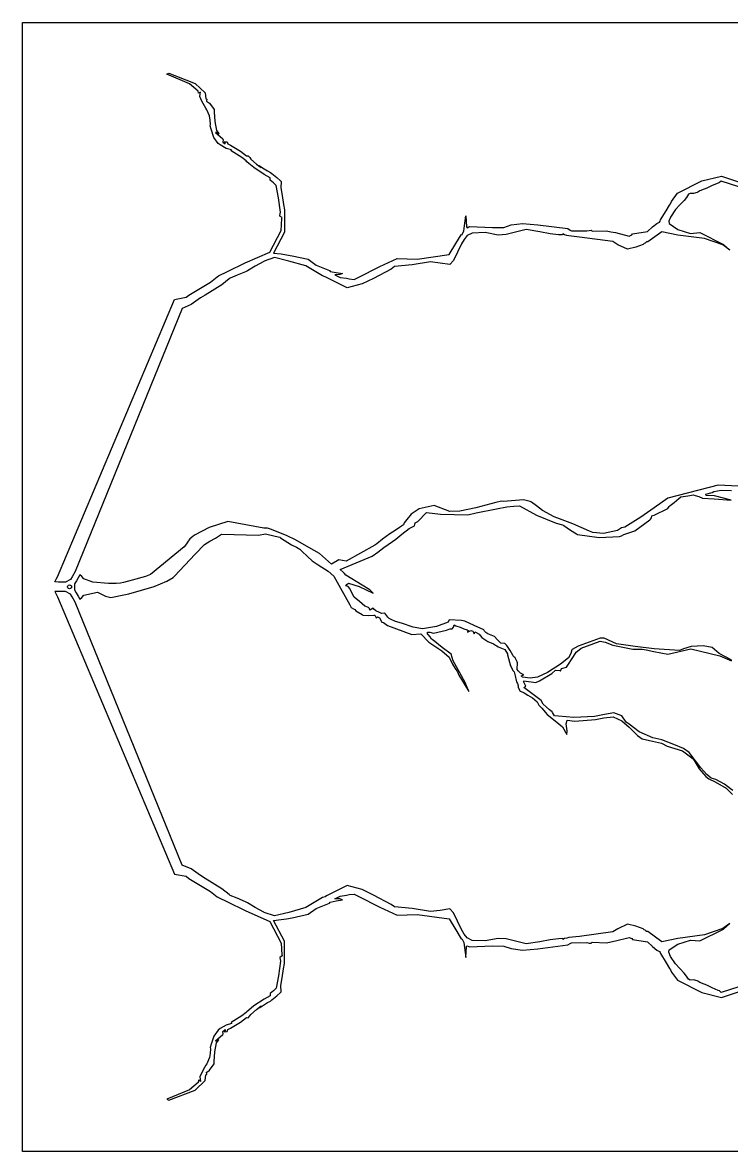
# Model space of a CAD drawing. Extents: x -90 to 240, y -94 to 210.
# Drawn here: x -90.3 to 101, y -94.3 to 210.5 of the extents above; entities that cross this region are included whole.
import ezdxf

# ---------------------------------------------------------------- set-up
doc = ezdxf.new("R2010")
doc.units = 0
doc.layers.add('Layer_1', color=7, linetype='CONTINUOUS')

msp = doc.modelspace()

# ---------------------------------------------------------------- linework, layer by layer
at = {"layer": 'Layer_1', "color": 7}
for p, q in [((-90.311111, 210.457151), (239.888889, 210.457151)), ((-90.311111, -94.342849), (-90.311111, 210.457151)), ((-51.341133, 196.503444), (-50.856557, 196.787526)), ((-45.221598, 193.955914), (-51.341133, 196.503444)), ((-50.856557, 196.787526), (-43.74526, 194.019053)), ((-42.893163, 191.949111), (-45.221598, 193.955914)), ((-43.74526, 194.019053), (-41.01141, 191.482044)), ((-42.796254, 191.384525), (-42.893163, 191.949111)), ((-42.537445, 191.461115), (-42.796254, 191.384525)), ((-42.28399, 191.702454), (-42.537445, 191.461115)), ((-42.462648, 190.502863), (-42.406344, 191.118514)), ((-41.899315, 189.268403), (-42.462648, 190.502863)), ((-42.406344, 191.118514), (-42.28399, 191.702454)), ((-41.181711, 187.95988), (-41.899315, 189.268403)), ((-41.01141, 191.482044), (-40.827802, 189.899963)), ((-40.827802, 189.899963), (-40.555717, 189.76549)), ((-40.555717, 189.76549), (-40.67902, 189.194376)), ((-40.67902, 189.194376), (-40.419869, 189.064834)), ((-40.419869, 189.064834), (-39.89291, 188.65645)), ((-40.851322, 187.329418), (-41.181711, 187.95988)), ((-40.611431, 186.911388), (-40.851322, 187.329418)), ((-39.906609, 185.28114), (-40.611431, 186.911388)), ((-39.89291, 188.65645), (-38.600792, 186.974693)), ((-38.620717, 186.844447), (-38.640952, 186.315825)), ((-38.640952, 186.315825), (-38.382039, 183.747804)), ((-38.600792, 186.974693), (-38.620717, 186.844447)), ((-39.651714, 184.142988), (-39.906609, 185.28114)), ((-39.688008, 182.539094), (-39.629447, 182.92236)), ((-39.629447, 182.92236), (-39.651714, 184.142988)), ((-38.382039, 183.747804), (-37.965738, 181.274569)), ((-39.404025, 181.634758), (-39.688008, 182.539094)), ((-38.727208, 179.452785), (-39.404025, 181.634758)), ((-37.836642, 180.891255), (-38.213439, 180.775738)), ((-38.213439, 180.775738), (-36.282949, 179.04227)), ((-37.965738, 181.274569), (-37.377026, 180.509933)), ((-37.700862, 180.504729), (-37.836642, 180.891255)), ((-37.533106, 180.102856), (-37.700862, 180.504729)), ((-37.377026, 180.509933), (-37.533106, 180.102856)), ((-37.526053, 177.827033), (-38.727208, 179.452785)), ((-36.943702, 177.414331), (-37.526053, 177.827033)), ((-35.382121, 176.477443), (-36.943702, 177.414331)), ((-36.282949, 179.04227), (-36.193597, 178.881991)), ((-36.193597, 178.881991), (-36.2481, 178.209113)), ((-36.2481, 178.209113), (-35.59258, 177.6992)), ((-35.672677, 177.924354), (-35.867656, 178.299128)), ((-35.867656, 178.299128), (-35.100192, 178.211862)), ((-35.59258, 177.6992), (-35.672677, 177.924354)), ((-35.100192, 178.211862), (-34.912258, 177.680348)), ((-34.912258, 177.680348), (-34.180989, 177.33379)), ((-34.180989, 177.33379), (-31.464321, 175.71603)), ((-33.907651, 176.090449), (-35.382121, 176.477443)), ((-34.009, 175.811884), (-33.907651, 176.090449)), ((-33.338894, 175.34725), (-34.009, 175.811884)), ((-31.122377, 173.985054), (-33.338894, 175.34725)), ((-31.464321, 175.71603), (-29.833886, 174.468354)), ((-29.940402, 173.120094), (-31.122377, 173.985054)), ((-29.833886, 174.468354), (-29.394497, 174.506742)), ((-29.394497, 174.506742), (-28.98287, 174.025454)), ((-28.98287, 174.025454), (-28.702491, 173.618964)), ((-29.798848, 172.867976), (-29.940402, 173.120094)), ((-29.251913, 172.446988), (-29.798848, 172.867976)), ((-27.898363, 171.305083), (-29.251913, 172.446988)), ((-28.702491, 173.618964), (-27.202782, 172.2514)), ((-25.110496, 169.468886), (-27.898363, 171.305083)), ((-27.202782, 172.2514), (-25.892409, 171.30622)), ((-26.24426, 171.616845), (-26.426725, 171.859875)), ((-26.426725, 171.859875), (-25.581103, 171.254972)), ((-25.892409, 171.30622), (-26.24426, 171.616845)), ((-25.581103, 171.254972), (-24.2157, 170.39138)), ((-23.469814, 168.571306), (-25.110496, 169.468886)), ((-24.2157, 170.39138), (-23.36773, 169.991054)), ((-23.521034, 167.927512), (-23.469814, 168.571306)), ((-22.610319, 167.224037), (-23.521034, 167.927512)), ((-23.36773, 169.991054), (-23.035485, 169.684794)), ((-23.035485, 169.684794), (-21.717268, 168.61143)), ((-21.717268, 168.61143), (-20.690662, 167.693965)), ((-20.690662, 167.693965), (-20.501132, 167.531769)), ((86.484683, 164.401202), (92.990489, 167.707774)), ((92.990489, 167.707774), (98.29949, 169.009569)), ((98.20796, 167.658916), (97.748527, 167.238752)), ((103.04791, 166.139739), (98.20796, 167.658916)), ((98.29949, 169.009569), (103.171182, 167.407718)), ((-21.914158, 166.508462), (-22.610319, 167.224037)), ((-21.278612, 163.172192), (-21.914158, 166.508462)), ((-20.501132, 167.531769), (-20.580863, 165.796958)), ((-20.580863, 165.796958), (-20.268691, 163.7357)), ((91.939229, 164.656746), (91.798744, 164.536872)), ((92.453152, 164.991191), (91.939229, 164.656746)), ((93.626773, 165.444202), (92.453152, 164.991191)), ((94.335493, 165.739161), (93.626773, 165.444202)), ((95.776305, 166.439595), (94.335493, 165.739161)), ((97.453292, 167.109291), (95.776305, 166.439595)), ((97.748527, 167.238752), (97.453292, 167.109291)), ((-20.688829, 159.241655), (-21.278612, 163.172192)), ((-20.268691, 163.7357), (-19.895218, 161.335786)), ((84.307288, 161.176988), (84.524554, 161.55135)), ((84.524554, 161.55135), (84.818982, 162.178987)), ((84.818982, 162.178987), (86.484683, 164.401202)), ((88.218061, 162.440238), (87.059313, 161.222161)), ((88.904586, 163.253069), (88.218061, 162.440238)), ((89.385857, 164.11167), (88.904586, 163.253069)), ((89.867449, 164.328936), (89.385857, 164.11167)), ((90.750274, 164.291943), (89.867449, 164.328936)), ((91.798744, 164.536872), (90.750274, 164.291943)), ((-20.896763, 158.36965), (-20.688829, 159.241655)), ((-19.895218, 161.335786), (-19.637636, 159.898366)), ((-19.637636, 159.898366), (-19.663191, 153.823733)), ((81.831581, 157.169664), (83.365806, 159.656395)), ((83.365806, 159.656395), (84.307288, 161.176988)), ((85.900565, 159.950002), (84.524554, 157.936707)), ((87.059313, 161.222161), (85.900565, 159.950002)), ((-20.850447, 158.211262), (-20.896763, 158.36965)), ((-20.293621, 157.801946), (-20.850447, 158.211262)), ((-20.542396, 154.330726), (-20.375303, 157.523545)), ((-20.375303, 157.523545), (-20.293621, 157.801946)), ((28.759875, 154.192361), (29.362823, 158.274251)), ((29.362823, 158.274251), (29.506934, 155.294707)), ((39.586891, 155.152963), (41.584784, 155.810612)), ((41.584784, 155.810612), (44.627492, 156.232249)), ((44.627492, 156.232249), (48.749235, 155.874922)), ((48.749235, 155.874922), (56.820788, 154.834278)), ((79.707427, 155.2867), (80.890034, 156.228182)), ((80.890034, 156.228182), (81.624091, 156.59029)), ((81.624091, 156.59029), (81.772529, 156.879977)), ((81.772529, 156.879977), (81.831581, 157.169664)), ((84.524554, 157.936707), (84.131271, 156.825122)), ((84.131271, 156.825122), (84.24184, 156.161882)), ((84.24184, 156.161882), (86.550997, 154.601747)), ((-23.565193, 148.477508), (-20.542396, 154.330726)), ((-19.663191, 153.823733), (-22.623145, 148.237647)), ((26.651045, 150.764323), (28.035629, 153.171332)), ((28.035629, 153.171332), (28.310679, 153.26797)), ((28.310679, 153.26797), (28.759875, 154.192361)), ((29.725047, 152.948825), (28.883043, 151.903028)), ((29.506934, 155.294707), (29.676519, 155.0713)), ((29.676519, 155.0713), (30.08818, 155.271474)), ((31.075602, 153.605457), (29.725047, 152.948825)), ((30.08818, 155.271474), (30.353124, 155.379294)), ((30.353124, 155.379294), (36.545179, 155.114203)), ((34.551843, 153.749345), (31.075602, 153.605457)), ((38.076844, 153.066351), (34.551843, 153.749345)), ((36.545179, 155.114203), (39.586891, 155.152963)), ((40.249492, 153.237468), (38.076844, 153.066351)), ((45.588753, 154.54975), (40.249492, 153.237468)), ((49.317529, 153.98657), (45.588753, 154.54975)), ((52.042483, 153.438715), (49.317529, 153.98657)), ((54.322458, 153.176838), (52.042483, 153.438715)), ((55.391688, 153.145347), (54.322458, 153.176838)), ((55.521682, 153.403719), (55.391688, 153.145347)), ((55.982585, 153.126693), (55.521682, 153.403719)), ((56.549753, 153.001606), (55.982585, 153.126693)), ((57.136947, 152.844103), (56.549753, 153.001606)), ((56.820788, 154.834278), (57.479105, 154.418172)), ((59.990696, 152.526809), (57.136947, 152.844103)), ((57.479105, 154.418172), (57.860842, 154.266145)), ((57.860842, 154.266145), (62.000542, 154.203023)), ((69.033576, 151.345091), (59.990696, 152.526809)), ((62.000542, 154.203023), (62.62475, 154.347865)), ((62.62475, 154.347865), (63.174253, 154.370161)), ((63.174253, 154.370161), (63.378585, 154.128706)), ((63.378585, 154.128706), (67.265039, 154.235369)), ((67.265039, 154.235369), (68.429838, 153.983138)), ((68.429838, 153.983138), (69.750528, 153.753533)), ((69.750528, 153.753533), (73.448192, 152.828796)), ((73.448192, 152.828796), (74.09583, 153.114049)), ((74.09583, 153.114049), (74.319299, 153.399305)), ((74.319299, 153.399305), (78.324162, 154.013931)), ((78.324162, 154.013931), (79.707427, 155.2867)), ((82.224993, 153.975645), (78.42127, 151.249113)), ((86.540817, 153.06626), (82.224993, 153.975645)), ((93.737994, 152.117884), (86.540817, 153.06626)), ((86.550997, 154.601747), (89.989093, 153.537814)), ((89.989093, 153.537814), (92.490942, 153.760931)), ((92.490942, 153.760931), (98.901628, 150.558848)), ((24.846649, 147.794947), (26.651045, 150.764323)), ((28.188978, 150.699435), (26.007821, 146.175514)), ((28.883043, 151.903028), (28.188978, 150.699435)), ((70.329902, 150.487791), (69.033576, 151.345091)), ((72.946029, 149.254333), (70.329902, 150.487791)), ((75.219865, 149.793064), (72.946029, 149.254333)), ((77.183401, 150.506852), (75.219865, 149.793064)), ((77.429278, 150.793237), (77.183401, 150.506852)), ((77.75216, 150.88779), (77.429278, 150.793237)), ((78.044427, 151.236949), (77.75216, 150.88779)), ((78.42127, 151.249113), (78.044427, 151.236949)), ((98.662668, 150.441698), (93.737994, 152.117884)), ((100.602172, 149.017483), (98.662668, 150.441698)), ((98.901628, 150.558848), (100.602172, 149.017483)), ((-30.196031, 145.561985), (-23.565193, 148.477508)), ((-22.336264, 147.03087), (-25.067651, 146.073776)), ((-22.623145, 148.237647), (-20.552208, 147.997786)), ((-18.459102, 146.053961), (-22.336264, 147.03087)), ((-20.552208, 147.997786), (-19.045714, 147.757926)), ((-19.045714, 147.757926), (-17.539222, 147.518065)), ((-17.539222, 147.518065), (-13.244739, 146.577627)), ((-13.244739, 146.577627), (-11.097695, 144.97848)), ((6.096075, 144.603121), (10.745728, 146.777105)), ((10.745728, 146.777105), (16.15847, 146.583102)), ((16.15847, 146.583102), (24.846649, 147.794947)), ((-34.980253, 143.228614), (-30.196031, 145.561985)), ((-29.612042, 143.45518), (-30.118995, 143.194578)), ((-27.570835, 144.722676), (-29.612042, 143.45518)), ((-25.208581, 145.980758), (-27.570835, 144.722676)), ((-25.067651, 146.073776), (-25.208581, 145.980758)), ((-13.900069, 144.752166), (-18.459102, 146.053961)), ((-9.38225, 142.037163), (-13.900069, 144.752166)), ((-11.097695, 144.97848), (-7.500754, 143.549992)), ((-7.500754, 143.549992), (-7.30616, 143.264739)), ((-7.30616, 143.264739), (-5.712882, 142.95912)), ((0.283005, 141.651125), (6.096075, 144.603121)), ((9.205987, 143.88267), (4.426155, 141.379805)), ((10.113147, 144.587972), (9.205987, 143.88267)), ((14.820558, 145.020706), (10.113147, 144.587972)), ((19.755621, 145.838405), (14.820558, 145.020706)), ((22.430404, 145.519895), (19.755621, 145.838405)), ((24.989097, 145.124327), (22.430404, 145.519895)), ((26.007821, 146.175514), (24.989097, 145.124327)), ((-45.404052, 136.891631), (-39.597127, 140.383687)), ((-39.597127, 140.383687), (-37.786584, 141.816304)), ((-37.786584, 141.816304), (-37.433586, 142.078587)), ((-37.433586, 142.078587), (-34.980253, 143.228614)), ((-34.582949, 141.236873), (-36.555059, 139.676216)), ((-34.247032, 141.488381), (-34.582949, 141.236873)), ((-32.436489, 142.242465), (-34.247032, 141.488381)), ((-30.118995, 143.194578), (-32.436489, 142.242465)), ((-8.682172, 141.816247), (-9.38225, 142.037163)), ((-8.268204, 141.626707), (-8.682172, 141.816247)), ((-2.671171, 138.836384), (-8.268204, 141.626707)), ((-4.698979, 142.406975), (-6.002569, 142.377573)), ((-6.002569, 142.377573), (-4.554135, 141.665058)), ((-5.712882, 142.95912), (-3.974762, 142.685365)), ((-3.974762, 142.685365), (-4.698979, 142.406975)), ((-4.554135, 141.665058), (-2.909676, 141.400576)), ((-2.909676, 141.400576), (-2.167122, 141.247158)), ((-2.167122, 141.247158), (-0.806223, 141.106919)), ((-0.806223, 141.106919), (0.283005, 141.651125)), ((4.426155, 141.379805), (1.33104, 139.874942)), ((-36.555059, 139.676216), (-41.028518, 136.891574)), ((1.33104, 139.874942), (-2.671171, 138.836384)), ((-80.904867, 60.828331), (-49.310744, 135.699075)), ((-49.310744, 135.699075), (-46.190924, 136.312257)), ((-44.849909, 134.291836), (-47.282938, 133.292532)), ((-46.190924, 136.312257), (-45.404052, 136.891631)), ((-42.304888, 136.094934), (-44.849909, 134.291836)), ((-41.028518, 136.891574), (-42.304888, 136.094934)), ((-47.282938, 133.292532), (-76.124881, 62.254278)), ((97.423441, 85.529481), (83.852577, 82.038685)), ((102.809681, 85.309545), (97.423441, 85.529481)), ((86.804091, 81.932), (87.372286, 82.395586)), ((87.372286, 82.395586), (89.210967, 82.651951)), ((89.210967, 82.651951), (90.773227, 82.906267)), ((90.773227, 82.906267), (91.200845, 82.796607)), ((91.200845, 82.796607), (92.169367, 82.489781)), ((92.169367, 82.489781), (93.201727, 82.059344)), ((94.141445, 83.143472), (95.804708, 83.536989)), ((94.217369, 82.726373), (94.141445, 83.143472)), ((96.473758, 82.661798), (94.217369, 82.726373)), ((95.804708, 83.536989), (96.293316, 83.805292)), ((96.293316, 83.805292), (98.232502, 84.211813)), ((100.901111, 81.521747), (96.473758, 82.661798)), ((98.232502, 84.211813), (101.018724, 84.097228)), ((20.735415, 80.065743), (16.731721, 79.135293)), ((25.013962, 78.428919), (20.735415, 80.065743)), ((32.036526, 79.462547), (27.728883, 78.521841)), ((37.424083, 80.856298), (32.036526, 79.462547)), ((38.96253, 81.254243), (37.424083, 80.856298)), ((37.560357, 79.118532), (40.398432, 79.707902)), ((39.475345, 81.098307), (38.96253, 81.254243)), ((44.867582, 81.632534), (39.475345, 81.098307)), ((40.398432, 79.707902), (42.244566, 79.878728)), ((42.244566, 79.878728), (43.785082, 79.973911)), ((43.785082, 79.973911), (48.398348, 77.423658)), ((46.682107, 81.187167), (44.867582, 81.632534)), ((47.001103, 80.989629), (46.682107, 81.187167)), ((48.409637, 79.962153), (47.001103, 80.989629)), ((50.039335, 78.682005), (48.409637, 79.962153)), ((80.165121, 79.468211), (76.579394, 76.942045)), ((83.852577, 82.038685), (80.165121, 79.468211)), ((83.885145, 79.246901), (84.18267, 79.827285)), ((84.18267, 79.827285), (84.472334, 80.103262)), ((84.472334, 80.103262), (85.555311, 80.893284)), ((85.555311, 80.893284), (86.804091, 81.932)), ((93.201727, 82.059344), (96.336606, 81.853356)), ((96.336606, 81.853356), (100.901111, 81.521747)), ((13.400691, 76.270746), (12.706402, 75.352892)), ((14.525147, 77.696332), (13.400691, 76.270746)), ((16.731721, 79.135293), (14.525147, 77.696332)), ((16.398689, 75.715412), (18.679247, 78.147795)), ((18.679247, 78.147795), (22.45892, 77.728274)), ((22.45892, 77.728274), (29.876146, 77.575084)), ((27.728883, 78.521841), (25.013962, 78.428919)), ((29.876146, 77.575084), (32.13253, 78.071445)), ((32.13253, 78.071445), (37.560357, 79.118532)), ((48.398348, 77.423658), (53.727265, 75.256132)), ((53.173986, 76.994065), (50.039335, 78.682005)), ((58.244376, 75.156053), (53.173986, 76.994065)), ((76.579394, 76.942045), (72.192947, 74.204103)), ((74.970829, 73.265469), (78.941716, 76.221459)), ((78.941716, 76.221459), (79.173578, 76.38966)), ((79.173578, 76.38966), (79.446789, 76.757822)), ((79.446789, 76.757822), (79.55385, 77.228707)), ((79.55385, 77.228707), (80.192581, 77.418736)), ((80.192581, 77.418736), (83.885145, 79.246901)), ((-39.921905, 74.143022), (-43.867846, 72.085898)), ((-34.936845, 75.786331), (-39.921905, 74.143022)), ((-25.241224, 73.90961), (-34.936845, 75.786331)), ((-24.208, 73.903881), (-25.241224, 73.90961)), ((-23.104706, 73.591308), (-24.208, 73.903881)), ((-18.883003, 71.861278), (-23.104706, 73.591308)), ((10.221653, 73.268195), (8.794025, 72.421396)), ((11.432717, 74.153233), (10.221653, 73.268195)), ((12.501275, 74.844302), (11.432717, 74.153233)), ((12.0858, 72.291077), (13.999663, 73.829524)), ((12.706402, 75.352892), (12.501275, 74.844302)), ((13.999663, 73.829524), (15.475623, 74.55374)), ((15.475623, 74.55374), (15.578185, 74.957716)), ((15.578185, 74.957716), (15.680748, 75.361652)), ((15.680748, 75.361652), (16.398689, 75.715412)), ((53.727265, 75.256132), (55.370507, 74.855153)), ((55.370507, 74.855153), (55.731348, 74.650026)), ((55.731348, 74.650026), (57.536472, 73.446636)), ((57.536472, 73.446636), (59.229015, 72.38679)), ((62.699519, 73.087807), (58.244376, 75.156053)), ((70.263616, 73.302124), (66.468783, 72.50037)), ((71.372442, 74.044309), (70.263616, 73.302124)), ((72.192947, 74.204103), (71.372442, 74.044309)), ((71.957873, 72.202465), (74.970829, 73.265469)), ((-45.798946, 70.207599), (-46.067224, 69.731872)), ((-45.168803, 71.050831), (-45.798946, 70.207599)), ((-44.318628, 71.703256), (-45.168803, 71.050831)), ((-43.867846, 72.085898), (-44.318628, 71.703256)), ((-41.241737, 69.570519), (-39.805856, 70.46815)), ((-39.805856, 70.46815), (-38.267411, 71.235856)), ((-38.267411, 71.235856), (-36.934089, 72.159866)), ((-36.934089, 72.159866), (-36.520241, 72.288765)), ((-36.520241, 72.288765), (-26.674895, 72.085898)), ((-26.674895, 72.085898), (-24.743831, 72.380253)), ((-24.743831, 72.380253), (-22.105898, 71.827236)), ((-22.105898, 71.827236), (-20.896725, 71.493697)), ((-20.896725, 71.493697), (-20.678824, 71.346787)), ((-20.678824, 71.346787), (-17.75481, 69.42693)), ((-16.664627, 70.825392), (-18.883003, 71.861278)), ((-13.074922, 68.741599), (-16.664627, 70.825392)), ((6.825636, 71.002865), (5.308819, 69.708478)), ((8.794025, 72.421396), (6.825636, 71.002865)), ((8.398775, 69.547724), (9.541618, 70.338401)), ((9.541618, 70.338401), (10.396961, 70.943073)), ((10.396961, 70.943073), (12.0858, 72.291077)), ((59.229015, 72.38679), (59.475153, 72.222689)), ((59.475153, 72.222689), (65.332246, 71.444484)), ((63.577651, 72.780117), (62.699519, 73.087807)), ((66.468783, 72.50037), (63.577651, 72.780117)), ((65.332246, 71.444484), (70.768091, 71.68481)), ((70.768091, 71.68481), (71.372462, 71.901751)), ((71.372462, 71.901751), (71.957873, 72.202465)), ((-46.701146, 68.869973), (-55.789009, 61.419343)), ((-46.067224, 69.731872), (-46.701146, 68.869973)), ((-43.703251, 66.931491), (-41.241737, 69.570519)), ((-17.75481, 69.42693), (-16.421491, 68.819103)), ((-16.421491, 68.819103), (-15.51634, 68.252584)), ((-15.51634, 68.252584), (-14.903251, 67.723852)), ((-14.903251, 67.723852), (-13.449453, 66.273447)), ((-10.165148, 67.092343), (-13.074922, 68.741599)), ((-6.93337, 64.258039), (-10.165148, 67.092343)), ((4.791889, 69.395539), (-2.970829, 65.072098)), ((4.04082, 66.342425), (5.56873, 67.4787)), ((5.308819, 69.708478), (4.791889, 69.395539)), ((5.56873, 67.4787), (7.168019, 68.724677)), ((7.168019, 68.724677), (8.398775, 69.547724)), ((-49.280132, 61.009094), (-43.703251, 66.931491)), ((-13.449453, 66.273447), (-12.113845, 65.094261)), ((-12.113845, 65.094261), (-10.559412, 64.050865)), ((-10.559412, 64.050865), (-7.838916, 62.326411)), ((-4.934435, 65.428688), (-6.93337, 64.258039)), ((-2.970829, 65.072098), (-4.934435, 65.428688)), ((-4.580005, 62.803652), (4.04082, 66.342425)), ((-76.124881, 62.254278), (-76.963623, 60.823699)), ((-74.833226, 61.329704), (-75.314652, 60.522218)), ((-74.276763, 60.84801), (-74.833226, 61.329704)), ((-55.789009, 61.419343), (-57.119469, 60.906529)), ((-49.651903, 60.66112), (-49.280132, 61.009094)), ((-7.838916, 62.326411), (-6.27431, 61.009094)), ((-6.27431, 61.009094), (-4.524183, 57.745253)), ((-3.807734, 62.085712), (-4.580005, 62.803652)), ((-3.451775, 61.67546), (-3.807734, 62.085712)), ((-3.02647, 61.265208), (-3.451775, 61.67546)), ((1.341458, 58.547289), (-3.02647, 61.265208)), ((-81.570339, 59.408208), (-81.268768, 60.157898)), ((-80.628346, 59.404455), (-81.570339, 59.408208)), ((-81.268768, 60.157898), (-80.904867, 60.828331)), ((-79.68635, 59.400673), (-80.628346, 59.404455)), ((-78.744358, 59.396891), (-79.68635, 59.400673)), ((-77.382991, 60.108407), (-78.744358, 59.396891)), ((-76.963623, 60.823699), (-77.382991, 60.108407)), ((-77.071544, 58.101771), (-77.071543, 58.101771)), ((-76.277501, 58.907247), (-76.28196, 57.269418)), ((-75.796075, 59.714732), (-76.277501, 58.907247)), ((-75.314652, 60.522218), (-75.796075, 59.714732)), ((-73.794815, 60.263883), (-74.276763, 60.84801)), ((-71.39526, 59.340596), (-73.794815, 60.263883)), ((-67.087612, 59.036888), (-71.39526, 59.340596)), ((-65.036353, 58.966082), (-67.087612, 59.036888)), ((-63.890192, 59.076272), (-65.036353, 58.966082)), ((-63.06969, 59.279103), (-63.890192, 59.076272)), ((-60.728708, 59.881066), (-63.06969, 59.279103)), ((-61.640347, 56.255873), (-54.780056, 58.173717)), ((-57.119469, 60.906529), (-60.728708, 59.881066)), ((-54.780056, 58.173717), (-51.395475, 59.602504)), ((-51.395475, 59.602504), (-49.651903, 60.66112)), ((-3.043668, 58.39689), (-2.764328, 58.711266)), ((-2.397796, 58.205834), (-3.043668, 58.39689)), ((-2.764328, 58.711266), (-2.304607, 59.05444)), ((-2.015893, 57.647359), (-2.397796, 58.205834)), ((-2.304607, 59.05444), (0.508872, 58.173384)), ((0.508872, 58.173384), (4.294165, 56.351414)), ((3.417419, 57.263895), (1.341458, 58.547289)), ((-80.628346, 56.851043), (-81.570339, 56.84729)), ((-81.570339, 56.84729), (-81.268768, 56.0976)), ((-81.268768, 56.0976), (-80.904867, 55.427167)), ((-80.904867, 55.427167), (-49.310744, -19.443614)), ((-79.68635, 56.854825), (-80.628346, 56.851043)), ((-78.744358, 56.858607), (-79.68635, 56.854825)), ((-77.382991, 56.147091), (-78.744358, 56.858607)), ((-76.963623, 55.431799), (-77.382991, 56.147091)), ((-76.124881, 54.00122), (-76.963623, 55.431799)), ((-76.28196, 57.269418), (-75.80499, 56.439078)), ((-75.80499, 56.439078), (-75.328021, 55.608738)), ((-75.328021, 55.608738), (-74.851051, 54.778395)), ((-74.851051, 54.778395), (-74.276768, 55.266295)), ((-74.276768, 55.266295), (-73.794823, 55.850419)), ((-73.794823, 55.850419), (-70.047299, 56.683561)), ((-70.047299, 56.683561), (-67.916558, 55.598976)), ((-67.916558, 55.598976), (-66.52731, 55.200501)), ((-66.52731, 55.200501), (-62.548793, 56.043893)), ((-62.548793, 56.043893), (-61.640347, 56.255873)), ((-4.524183, 57.745253), (-1.960108, 53.282651)), ((-1.400515, 56.342185), (-2.015893, 57.647359)), ((-0.785137, 55.313065), (-1.400515, 56.342185)), ((0.650745, 54.113285), (-0.785137, 55.313065)), ((4.294165, 56.351414), (3.417419, 57.263895)), ((-47.282938, -17.037077), (-76.124881, 54.00122)), ((-1.960108, 53.282651), (-1.652419, 52.520815)), ((-1.652419, 52.520815), (-1.015732, 52.14006)), ((-1.015732, 52.14006), (-0.646649, 51.951386)), ((-0.646649, 51.951386), (-0.360269, 51.610546)), ((2.086627, 52.874202), (0.650745, 54.113285)), ((3.009695, 52.518757), (2.086627, 52.874202)), ((3.317383, 52.28151), (3.009695, 52.518757)), ((3.38576, 51.835689), (3.317383, 52.28151)), ((4.276438, 52.342227), (3.38576, 51.835689)), ((4.51575, 52.112854), (4.276438, 52.342227)), ((5.020627, 51.662724), (4.51575, 52.112854)), ((-0.360269, 51.610546), (1.358728, 50.646416)), ((1.358728, 50.646416), (1.531785, 50.487195)), ((1.531785, 50.487195), (2.978961, 50.375401)), ((2.978961, 50.375401), (4.509456, 50.475051)), ((4.509456, 50.475051), (4.76903, 50.488174)), ((4.76903, 50.488174), (5.140403, 49.774911)), ((6.046257, 51.198279), (5.020627, 51.662724)), ((5.140403, 49.774911), (5.485269, 50.039647)), ((5.485269, 50.039647), (6.026879, 49.727238)), ((6.026879, 49.727238), (6.683976, 48.603765)), ((6.599399, 50.944908), (6.046257, 51.198279)), ((7.419904, 51.008908), (6.599399, 50.944908)), ((8.240407, 49.944634), (7.419904, 51.008908)), ((8.61562, 49.551366), (8.240407, 49.944634)), ((9.157025, 49.28466), (8.61562, 49.551366)), ((10.340976, 48.741526), (9.157025, 49.28466)), ((24.819342, 49.17067), (24.513048, 48.540934)), ((28.193434, 48.98503), (24.819342, 49.17067)), ((29.027803, 48.851864), (28.193434, 48.98503)), ((31.578014, 47.675959), (29.027803, 48.851864)), ((6.683976, 48.603765), (7.069691, 48.51552)), ((7.069691, 48.51552), (8.183759, 47.694439)), ((8.183759, 47.694439), (14.719479, 45.201339)), ((11.953394, 48.326761), (10.340976, 48.741526)), ((15.093307, 47.251415), (11.953394, 48.326761)), ((17.668776, 46.740514), (15.093307, 47.251415)), ((21.373134, 47.358502), (17.668776, 46.740514)), ((18.965301, 45.316785), (19.018354, 45.905825)), ((19.018354, 45.905825), (19.577237, 45.885307)), ((19.577237, 45.885307), (20.559052, 45.614337)), ((20.559052, 45.614337), (24.090895, 46.390654)), ((24.513048, 48.540934), (21.373134, 47.358502)), ((24.090895, 46.390654), (25.013962, 46.74015)), ((25.013962, 46.74015), (25.633992, 46.797052)), ((25.633992, 46.797052), (26.000352, 47.220145)), ((26.000352, 47.220145), (26.200824, 47.881225)), ((26.200824, 47.881225), (26.654971, 47.557333)), ((26.654971, 47.557333), (27.783163, 47.249643)), ((27.783163, 47.249643), (28.822819, 46.795085)), ((28.822819, 46.795085), (29.643324, 46.523005)), ((29.643324, 46.523005), (29.936988, 46.282064)), ((29.752372, 45.836243), (30.675439, 46.322269)), ((29.936988, 46.282064), (29.752372, 45.836243)), ((30.675439, 46.322269), (31.167742, 46.117142)), ((31.167742, 46.117142), (31.602206, 45.419714)), ((34.13839, 46.506289), (31.578014, 47.675959)), ((31.602206, 45.419714), (31.77691, 45.932529)), ((31.77691, 45.932529), (32.100952, 45.733762)), ((32.100952, 45.733762), (32.940399, 45.277847)), ((34.357381, 46.167995), (34.13839, 46.506289)), ((34.757464, 45.72726), (34.357381, 46.167995)), ((35.270282, 45.44718), (34.757464, 45.72726)), ((14.719479, 45.201339), (17.209976, 45.433992)), ((17.209976, 45.433992), (19.315524, 43.192213)), ((19.167871, 45.268866), (18.965301, 45.316785)), ((19.680686, 44.562044), (19.167871, 45.268866)), ((19.315524, 43.192213), (22.84802, 40.826042)), ((20.090938, 43.983753), (19.680686, 44.562044)), ((20.501189, 43.661292), (20.090938, 43.983753)), ((22.919412, 41.727364), (20.501189, 43.661292)), ((32.940399, 45.277847), (33.607621, 44.450944)), ((33.607621, 44.450944), (35.272983, 43.368452)), ((37.06942, 44.706513), (35.270282, 45.44718)), ((35.272983, 43.368452), (36.762007, 42.755415)), ((36.762007, 42.755415), (37.364509, 42.369369)), ((37.774138, 43.881126), (37.06942, 44.706513)), ((38.744206, 42.906779), (37.774138, 43.881126)), ((39.885617, 42.804217), (38.744206, 42.906779)), ((40.398432, 42.263586), (39.885617, 42.804217)), ((65.556923, 44.227339), (59.653303, 42.077331)), ((60.47924, 41.571893), (65.577954, 43.395464)), ((66.641543, 44.2097), (65.556923, 44.227339)), ((65.577954, 43.395464), (66.957211, 43.178522)), ((70.007596, 42.704115), (66.641543, 44.2097)), ((66.957211, 43.178522), (69.014027, 42.385297)), ((75.010518, 41.966031), (70.007596, 42.704115)), ((22.84802, 40.826042), (24.822407, 39.101712)), ((25.321651, 39.880618), (22.919412, 41.727364)), ((25.93704, 38.124041), (25.321651, 39.880618)), ((37.364509, 42.369369), (37.731773, 42.137698)), ((37.731773, 42.137698), (38.077021, 41.892368)), ((38.077021, 41.892368), (39.820593, 41.188681)), ((39.820593, 41.188681), (40.60354, 40.004284)), ((41.330595, 40.905815), (40.398432, 42.263586)), ((40.60354, 40.004284), (40.60354, 39.758215)), ((40.60354, 39.758215), (41.412284, 36.741691)), ((42.024325, 39.651552), (41.330595, 40.905815)), ((42.220354, 39.265791), (42.024325, 39.651552)), ((57.624497, 40.082522), (57.013639, 38.902145)), ((57.968975, 41.055844), (57.624497, 40.082522)), ((58.049087, 41.207268), (57.968975, 41.055844)), ((59.653303, 42.077331), (58.049087, 41.207268)), ((58.358868, 39.265661), (59.115799, 40.449157)), ((59.115799, 40.449157), (59.885402, 41.075815)), ((59.885402, 41.075815), (60.47924, 41.571893)), ((69.014027, 42.385297), (74.425059, 41.277575)), ((74.425059, 41.277575), (76.921177, 41.300153)), ((80.191088, 41.318368), (75.010518, 41.966031)), ((76.921177, 41.300153), (77.950514, 41.116195)), ((77.950514, 41.116195), (80.020312, 40.684652)), ((80.020312, 40.684652), (83.835646, 39.929665)), ((86.962034, 40.942165), (80.191088, 41.318368)), ((83.835646, 39.929665), (90.038925, 41.336294)), ((88.101506, 41.316892), (86.962034, 40.942165)), ((90.149976, 41.953562), (88.101506, 41.316892)), ((90.038925, 41.336294), (97.846921, 39.437938)), ((93.3935, 42.158687), (90.149976, 41.953562)), ((95.823402, 41.727102), (93.3935, 42.158687)), ((97.678601, 40.086095), (95.823402, 41.727102)), ((100.892455, 38.379446), (97.678601, 40.086095)), ((24.822407, 39.101712), (25.75199, 37.255578)), ((25.75199, 37.255578), (26.422196, 36.08636)), ((27.714697, 34.855645), (25.93704, 38.124041)), ((41.412284, 36.741691), (41.514847, 36.45825)), ((42.606237, 38.958104), (42.220354, 39.265791)), ((43.167633, 37.884432), (42.606237, 38.958104)), ((43.133447, 35.820904), (43.223555, 37.600948)), ((43.223555, 37.600948), (43.167633, 37.884432)), ((54.859815, 37.233156), (51.353283, 34.928896)), ((57.013639, 38.902145), (54.859815, 37.233156)), ((56.483092, 36.428563), (58.358868, 39.265661)), ((97.846921, 39.437938), (100.986965, 38.146382)), ((100.986965, 38.146382), (100.892455, 38.379446)), ((26.422196, 36.08636), (27.092869, 35.163293)), ((27.092869, 35.163293), (27.475474, 34.218153)), ((27.475474, 34.218153), (28.912964, 31.879719)), ((29.172546, 32.291569), (27.714697, 34.855645)), ((41.514847, 36.45825), (41.988486, 35.522734)), ((41.988486, 35.522734), (42.393145, 35.108993)), ((42.393145, 35.108993), (42.652084, 34.107567)), ((42.652084, 34.107567), (42.887014, 32.856095)), ((43.47532, 35.392604), (43.133447, 35.820904)), ((44.066488, 34.753021), (43.47532, 35.392604)), ((44.938366, 34.29879), (44.066488, 34.753021)), ((44.244638, 34.089437), (44.938366, 34.29879)), ((44.617572, 33.716232), (44.244638, 34.089437)), ((46.668831, 33.446984), (44.617572, 33.716232)), ((48.686644, 33.708025), (46.668831, 33.446984)), ((51.353283, 34.928896), (48.686644, 33.708025)), ((49.209816, 32.701629), (52.498272, 34.660458)), ((52.498272, 34.660458), (53.553202, 35.583525)), ((53.553202, 35.583525), (54.718077, 35.509966)), ((54.718077, 35.509966), (54.905681, 35.333188)), ((54.905681, 35.333188), (55.149981, 36.011994)), ((55.149981, 36.011994), (56.483092, 36.428563)), ((28.912964, 31.879719), (30.156384, 29.85053)), ((30.156384, 29.85053), (29.172546, 32.291569)), ((42.887014, 32.856095), (43.014118, 32.445843)), ((43.014118, 32.445843), (43.238922, 32.035588)), ((43.238922, 32.035588), (43.446579, 31.33012)), ((43.446579, 31.33012), (43.471979, 30.92077)), ((43.471979, 30.92077), (43.954844, 29.972535)), ((44.880951, 32.517033), (44.999233, 32.70731)), ((45.529805, 31.25469), (44.880951, 32.517033)), ((44.943293, 30.896333), (45.529805, 31.25469)), ((49.659026, 27.376844), (44.943293, 30.896333)), ((44.999233, 32.70731), (48.204292, 32.309264)), ((48.204292, 32.309264), (49.209816, 32.701629)), ((43.954844, 29.972535), (44.712359, 29.663984)), ((44.712359, 29.663984), (45.061116, 29.495164)), ((45.061116, 29.495164), (46.022796, 28.8642)), ((46.022796, 28.8642), (47.300811, 28.173498)), ((47.300811, 28.173498), (48.598246, 27.03632)), ((48.598246, 27.03632), (49.03674, 26.175077)), ((49.03674, 26.175077), (49.821174, 25.32434)), ((50.158966, 26.445285), (49.659026, 27.376844)), ((49.821174, 25.32434), (51.281714, 23.648335)), ((51.024463, 25.727342), (50.158966, 26.445285)), ((51.88738, 24.900852), (51.024463, 25.727342)), ((52.593788, 24.348856), (51.88738, 24.900852)), ((51.281714, 23.648335), (53.437316, 21.959616)), ((52.757888, 24.170272), (52.593788, 24.348856)), ((53.284981, 23.285276), (52.757888, 24.170272)), ((54.30614, 23.199698), (53.284981, 23.285276)), ((53.437316, 21.959616), (55.406581, 20.32111)), ((58.44952, 22.838761), (54.30614, 23.199698)), ((56.40944, 21.086108), (56.682067, 22.097174)), ((56.682067, 22.097174), (58.77076, 21.789403)), ((64.02195, 23.078264), (58.44952, 22.838761)), ((58.77076, 21.789403), (64.34186, 22.320514)), ((66.767685, 23.620043), (64.02195, 23.078264)), ((64.34186, 22.320514), (66.596034, 22.746808)), ((66.596034, 22.746808), (69.045435, 22.964201)), ((69.300573, 24.072552), (66.767685, 23.620043)), ((69.045435, 22.964201), (71.416184, 21.906858)), ((71.454394, 23.23703), (69.300573, 24.072552)), ((71.416184, 21.906858), (73.367604, 20.207019)), ((72.603219, 21.565377), (71.454394, 23.23703)), ((73.361129, 21.029302), (72.603219, 21.565377)), ((55.406581, 20.32111), (56.611684, 18.269852)), ((56.638833, 19.239974), (56.40944, 21.086108)), ((56.611684, 18.269852), (56.638833, 19.239974)), ((76.130328, 18.933201), (73.361129, 21.029302)), ((73.367604, 20.207019), (74.658099, 18.951647)), ((74.658099, 18.951647), (75.685822, 17.93283)), ((79.757499, 17.298759), (76.130328, 18.933201)), ((75.685822, 17.93283), (76.920005, 17.102191)), ((76.920005, 17.102191), (79.665517, 16.456743)), ((79.665517, 16.456743), (82.152967, 15.851498)), ((82.21901, 16.766087), (79.757499, 17.298759)), ((82.152967, 15.851498), (83.67612, 15.058767)), ((85.419111, 15.508129), (82.21901, 16.766087)), ((88.085747, 14.478904), (85.419111, 15.508129)), ((83.67612, 15.058767), (87.782519, 13.790056)), ((87.782519, 13.790056), (89.2184, 12.778205)), ((89.599578, 13.379141), (88.085747, 14.478904)), ((89.2184, 12.778205), (90.654282, 11.631988)), ((92.748822, 9.202224), (89.599578, 13.379141)), ((90.654282, 11.631988), (91.474787, 10.343164)), ((91.474787, 10.343164), (92.295289, 8.978534)), ((94.391051, 7.448128), (92.748822, 9.202224)), ((92.295289, 8.978534), (94.057216, 6.856026)), ((94.057216, 6.856026), (94.916704, 6.241572)), ((95.577327, 6.43495), (94.391051, 7.448128)), ((94.916704, 6.241572), (96.641957, 5.482309)), ((96.773306, 6.035239), (95.577327, 6.43495)), ((96.641957, 5.482309), (99.594148, 3.704676)), ((99.130925, 4.804468), (96.773306, 6.035239)), ((100.772522, 3.573753), (99.130925, 4.804468)), ((99.594148, 3.704676), (101.276568, 2.071964)), ((101.414278, 3.088331), (100.772522, 3.573753)), ((-44.849909, -18.036398), (-47.282938, -17.037077)), ((-42.304888, -19.839487), (-44.849909, -18.036398)), ((-49.310744, -19.443614), (-46.190924, -20.056798)), ((-46.190924, -20.056798), (-45.404052, -20.636172)), ((-45.404052, -20.636172), (-39.597127, -24.128249)), ((-41.028518, -20.636116), (-42.304888, -19.839487)), ((-36.555059, -23.420774), (-41.028518, -20.636116)), ((-39.597127, -24.128249), (-37.786584, -25.560865)), ((-34.582949, -24.981435), (-36.555059, -23.420774)), ((-2.671171, -22.580937), (-8.268205, -25.371268)), ((1.331039, -23.619487), (-2.671171, -22.580937)), ((4.426156, -25.124352), (1.331039, -23.619487)), ((-37.786584, -25.560865), (-37.433586, -25.823134)), ((-37.433586, -25.823134), (-34.980253, -26.973162)), ((-34.980253, -26.973162), (-30.196031, -29.306547)), ((-34.247032, -25.232923), (-34.582949, -24.981435)), ((-32.436489, -25.987021), (-34.247032, -25.232923)), ((-30.118995, -26.939126), (-32.436489, -25.987021)), ((-29.612042, -27.19973), (-30.118995, -26.939126)), ((-27.570834, -28.467218), (-29.612042, -27.19973)), ((-9.382249, -25.781704), (-13.900068, -28.49671)), ((-11.097695, -28.722234), (-7.500753, -27.293738)), ((-8.682172, -25.560809), (-9.382249, -25.781704)), ((-8.268205, -25.371268), (-8.682172, -25.560809)), ((-7.500753, -27.293738), (-7.30616, -27.008496)), ((-7.30616, -27.008496), (-5.712883, -26.702878)), ((-6.00257, -26.12133), (-4.554135, -25.408804)), ((-4.698977, -26.150738), (-6.00257, -26.12133)), ((-5.712883, -26.702878), (-3.974761, -26.429122)), ((-3.974761, -26.429122), (-4.698977, -26.150738)), ((-4.554135, -25.408804), (-2.909677, -25.144334)), ((-2.909677, -25.144334), (-2.167122, -24.990918)), ((-2.167122, -24.990918), (-0.806221, -24.850681)), ((-0.806221, -24.850681), (0.283004, -25.39489)), ((0.283004, -25.39489), (6.096076, -28.346878)), ((9.205987, -27.627212), (4.426156, -25.124352)), ((-30.196031, -29.306547), (-23.565194, -32.222044)), ((-25.20858, -29.725308), (-27.570834, -28.467218)), ((-25.067652, -29.818329), (-25.20858, -29.725308)), ((-22.336263, -30.775429), (-25.067652, -29.818329)), ((-18.459103, -29.798517), (-22.336263, -30.775429)), ((-13.900068, -28.49671), (-18.459103, -29.798517)), ((-17.539222, -31.261811), (-13.24474, -30.32139)), ((-13.24474, -30.32139), (-11.097695, -28.722234)), ((6.096076, -28.346878), (10.745727, -30.520864)), ((10.113148, -28.332513), (9.205987, -27.627212)), ((14.820559, -28.765245), (10.113148, -28.332513)), ((10.745727, -30.520864), (16.15847, -30.326865)), ((19.75562, -29.582955), (14.820559, -28.765245)), ((16.15847, -30.326865), (24.84665, -31.538699)), ((22.430404, -29.264439), (19.75562, -29.582955)), ((24.989099, -28.868877), (22.430404, -29.264439)), ((26.007822, -29.92007), (24.989099, -28.868877)), ((28.188976, -34.443979), (26.007822, -29.92007)), ((-23.565194, -32.222044), (-20.542397, -38.075276)), ((-22.623145, -31.981393), (-20.552207, -31.741532)), ((-19.663176, -37.568292), (-22.623145, -31.981393)), ((-20.552207, -31.741532), (-19.045713, -31.501671)), ((-19.045713, -31.501671), (-17.539222, -31.261811)), ((24.84665, -31.538699), (26.651046, -34.508072)), ((72.946029, -32.998888), (70.329902, -34.232341)), ((75.219865, -33.537622), (72.946029, -32.998888)), ((100.602172, -32.761991), (98.662668, -34.186226)), ((98.901628, -34.303376), (100.602172, -32.761991)), ((26.651046, -34.508072), (28.035628, -36.915089)), ((28.883043, -35.647572), (28.188976, -34.443979)), ((29.725047, -36.693375), (28.883043, -35.647572)), ((59.990696, -36.271368), (57.136947, -36.588642)), ((69.033576, -35.089647), (59.990696, -36.271368)), ((70.329902, -34.232341), (69.033576, -35.089647)), ((69.750528, -37.497285), (73.448192, -36.572556)), ((73.448192, -36.572556), (74.09583, -36.857798)), ((77.183401, -34.251391), (75.219865, -33.537622)), ((77.429278, -34.53779), (77.183401, -34.251391)), ((77.75216, -34.632334), (77.429278, -34.53779)), ((78.044427, -34.9815), (77.75216, -34.632334)), ((78.42127, -34.993635), (78.044427, -34.9815)), ((82.224993, -37.720156), (78.42127, -34.993635)), ((93.737994, -35.8624), (86.540817, -36.810779)), ((92.490942, -37.505441), (98.901628, -34.303376)), ((98.662668, -34.186226), (93.737994, -35.8624)), ((-20.542397, -38.075276), (-20.375304, -41.268084)), ((-19.637635, -43.642928), (-19.663176, -37.568292)), ((28.035628, -36.915089), (28.310679, -37.011722)), ((28.310679, -37.011722), (28.759875, -37.936112)), ((28.759875, -37.936112), (29.362823, -42.018005)), ((29.362823, -42.018005), (29.506934, -39.038472)), ((29.506934, -39.038472), (29.676519, -38.815065)), ((29.676519, -38.815065), (30.08818, -39.015217)), ((31.075602, -37.349993), (29.725047, -36.693375)), ((30.08818, -39.015217), (30.353124, -39.123054)), ((30.353124, -39.123054), (36.545179, -38.857963)), ((34.551843, -37.493898), (31.075602, -37.349993)), ((38.076844, -36.810892), (34.551843, -37.493898)), ((36.545179, -38.857963), (39.586891, -38.896712)), ((40.249492, -36.982004), (38.076844, -36.810892)), ((39.586891, -38.896712), (41.584784, -39.554374)), ((45.588753, -38.294309), (40.249492, -36.982004)), ((41.584784, -39.554374), (44.627492, -39.976014)), ((44.627492, -39.976014), (48.749235, -39.618665)), ((49.317529, -37.731106), (45.588753, -38.294309)), ((48.749235, -39.618665), (56.820788, -38.578027)), ((52.042483, -37.183256), (49.317529, -37.731106)), ((54.322458, -36.921382), (52.042483, -37.183256)), ((55.391688, -36.889886), (54.322458, -36.921382)), ((55.521682, -37.148261), (55.391688, -36.889886)), ((55.982585, -36.871231), (55.521682, -37.148261)), ((56.549753, -36.74615), (55.982585, -36.871231)), ((57.136947, -36.588642), (56.549753, -36.74615)), ((56.820788, -38.578027), (57.479105, -38.161918)), ((57.479105, -38.161918), (57.860842, -38.009913)), ((57.860842, -38.009913), (62.000542, -37.94678)), ((62.000542, -37.94678), (62.62475, -38.091617)), ((62.62475, -38.091617), (63.174253, -38.113912)), ((63.174253, -38.113912), (63.378585, -37.872471)), ((63.378585, -37.872471), (67.265039, -37.979123)), ((67.265039, -37.979123), (68.429838, -37.726901)), ((68.429838, -37.726901), (69.750528, -37.497285)), ((74.09583, -36.857798), (74.319299, -37.143068)), ((74.319299, -37.143068), (78.324162, -37.757691)), ((78.324162, -37.757691), (79.707427, -39.030457)), ((79.707427, -39.030457), (80.890034, -39.97195)), ((86.540817, -36.810779), (82.224993, -37.720156)), ((84.24184, -39.90639), (86.550997, -38.346266)), ((86.550997, -38.346266), (89.989093, -37.282344)), ((89.989093, -37.282344), (92.490942, -37.505441)), ((-20.850448, -41.955803), (-20.896763, -42.114186)), ((-20.896763, -42.114186), (-20.688828, -42.986197)), ((-20.293621, -41.546496), (-20.850448, -41.955803)), ((-20.375304, -41.268084), (-20.293621, -41.546496)), ((80.890034, -39.97195), (81.624091, -40.334042)), ((81.624091, -40.334042), (81.772529, -40.623743)), ((81.772529, -40.623743), (81.831581, -40.913416)), ((81.831581, -40.913416), (83.365806, -43.40016)), ((84.131271, -40.569641), (84.24184, -39.90639)), ((84.524554, -41.681229), (84.131271, -40.569641)), ((85.900565, -43.694518), (84.524554, -41.681229)), ((-20.688828, -42.986197), (-21.278613, -46.916734)), ((-20.268692, -47.480247), (-19.895219, -45.080342)), ((-19.895219, -45.080342), (-19.637635, -43.642928)), ((83.365806, -43.40016), (84.307288, -44.920745)), ((84.307288, -44.920745), (84.524554, -45.295113)), ((84.524554, -45.295113), (84.818982, -45.922747)), ((87.059313, -44.966691), (85.900565, -43.694518)), ((88.218061, -46.184762), (87.059313, -44.966691)), ((-21.278613, -46.916734), (-21.914158, -50.253024)), ((-20.580864, -49.541513), (-20.268692, -47.480247)), ((84.818982, -45.922747), (86.484683, -48.144965)), ((86.484683, -48.144965), (92.990489, -51.451537)), ((88.904586, -46.99759), (88.218061, -46.184762)), ((89.385857, -47.856195), (88.904586, -46.99759)), ((89.867449, -48.07345), (89.385857, -47.856195)), ((90.750274, -48.03645), (89.867449, -48.07345)), ((91.798744, -48.281391), (90.750274, -48.03645)), ((91.939229, -48.401279), (91.798744, -48.281391)), ((92.453152, -48.735712), (91.939229, -48.401279)), ((93.626773, -49.188736), (92.453152, -48.735712)), ((-22.610318, -50.968598), (-23.521035, -51.672065)), ((-23.521035, -51.672065), (-23.469814, -52.315842)), ((-21.914158, -50.253024), (-22.610318, -50.968598)), ((-21.717268, -52.355974), (-20.690662, -51.438526)), ((-20.690662, -51.438526), (-20.501133, -51.276305)), ((-20.501133, -51.276305), (-20.580864, -49.541513)), ((92.990489, -51.451537), (98.29949, -52.753315)), ((94.335493, -49.483686), (93.626773, -49.188736)), ((95.776305, -50.184105), (94.335493, -49.483686)), ((97.453292, -50.853818), (95.776305, -50.184105)), ((97.748527, -50.983274), (97.453292, -50.853818)), ((98.20796, -51.403446), (97.748527, -50.983274)), ((103.04791, -49.884272), (98.20796, -51.403446)), ((98.29949, -52.753315), (103.171182, -51.151478)), ((-25.110496, -53.213422), (-27.898364, -55.049644)), ((-25.581102, -54.999522), (-24.2157, -54.135922)), ((-23.469814, -52.315842), (-25.110496, -53.213422)), ((-24.2157, -54.135922), (-23.367732, -53.73559)), ((-23.367732, -53.73559), (-23.035486, -53.42935)), ((-23.035486, -53.42935), (-21.717268, -52.355974)), ((-31.122377, -57.729598), (-33.338894, -59.0918)), ((-29.940402, -56.864644), (-31.122377, -57.729598)), ((-29.798848, -56.612535), (-29.940402, -56.864644)), ((-29.251913, -56.191544), (-29.798848, -56.612535)), ((-29.394497, -58.251286), (-28.98287, -57.770013)), ((-27.898364, -55.049644), (-29.251913, -56.191544)), ((-28.98287, -57.770013), (-28.702491, -57.3635)), ((-28.702491, -57.3635), (-27.202782, -55.995936)), ((-27.202782, -55.995936), (-25.89241, -55.050773)), ((-26.426724, -55.604437), (-25.581102, -54.999522)), ((-26.244259, -55.361387), (-26.426724, -55.604437)), ((-25.89241, -55.050773), (-26.244259, -55.361387)), ((-35.382121, -60.221988), (-36.943702, -61.158881)), ((-33.907651, -59.835004), (-35.382121, -60.221988)), ((-34.180989, -61.078334), (-31.464321, -59.46058)), ((-33.338894, -59.0918), (-34.009, -59.556423)), ((-34.009, -59.556423), (-33.907651, -59.835004)), ((-31.464321, -59.46058), (-29.833886, -58.212904)), ((-29.833886, -58.212904), (-29.394497, -58.251286)), ((-38.727208, -63.197344), (-39.404025, -65.379316)), ((-37.526053, -61.571574), (-38.727208, -63.197344)), ((-38.213439, -64.520288), (-36.282949, -62.786823)), ((-37.533106, -63.847414), (-37.700862, -64.24927)), ((-37.377026, -64.254492), (-37.533106, -63.847414)), ((-36.943702, -61.158881), (-37.526053, -61.571574)), ((-36.282949, -62.786823), (-36.193597, -62.626549)), ((-36.2481, -61.953647), (-35.59258, -61.443756)), ((-36.193597, -62.626549), (-36.2481, -61.953647)), ((-35.672677, -61.668913), (-35.867656, -62.043676)), ((-35.867656, -62.043676), (-35.100192, -61.956412)), ((-35.59258, -61.443756), (-35.672677, -61.668913)), ((-35.100192, -61.956412), (-34.912258, -61.424903)), ((-34.912258, -61.424903), (-34.180989, -61.078334)), ((-39.404025, -65.379316), (-39.688008, -66.283641)), ((-39.688008, -66.283641), (-39.629447, -66.666899)), ((-39.629447, -66.666899), (-39.651714, -67.887538)), ((-38.382039, -67.492342), (-37.965738, -65.019116)), ((-37.836642, -64.635802), (-38.213439, -64.520288)), ((-37.965738, -65.019116), (-37.377026, -64.254492)), ((-37.700862, -64.24927), (-37.836642, -64.635802)), ((-39.906609, -69.025684), (-40.611431, -70.655941)), ((-39.651714, -67.887538), (-39.906609, -69.025684)), ((-38.640952, -70.060367), (-38.382039, -67.492342)), ((-38.620717, -70.588998), (-38.640952, -70.060367)), ((-41.899315, -73.012948), (-42.462648, -74.247416)), ((-41.181711, -71.704424), (-41.899315, -73.012948)), ((-40.851322, -71.073968), (-41.181711, -71.704424)), ((-40.611431, -70.655941), (-40.851322, -71.073968)), ((-40.67902, -72.938921), (-40.419869, -72.809381)), ((-40.555717, -73.510026), (-40.67902, -72.938921)), ((-40.419869, -72.809381), (-39.89291, -72.401005)), ((-39.89291, -72.401005), (-38.600792, -70.719243)), ((-38.600792, -70.719243), (-38.620717, -70.588998)), ((-42.893163, -75.693664), (-45.221598, -77.700461)), ((-43.74526, -77.763594), (-41.01141, -75.226586)), ((-42.796254, -75.129078), (-42.893163, -75.693664)), ((-42.537445, -75.205673), (-42.796254, -75.129078)), ((-42.28399, -75.447002), (-42.537445, -75.205673)), ((-42.462648, -74.247416), (-42.406344, -74.863056)), ((-42.406344, -74.863056), (-42.28399, -75.447002)), ((-41.01141, -75.226586), (-40.827802, -73.644505)), ((-40.827802, -73.644505), (-40.555717, -73.510026)), ((-45.221598, -77.700461), (-51.341133, -80.247997)), ((-50.856557, -80.532082), (-43.74526, -77.763594)), ((-51.341133, -80.247997), (-50.856557, -80.532082)), ((239.888889, -94.342849), (-90.311111, -94.342849))]:
    msp.add_line(p, q, dxfattribs=at)
for points in [[(-77.912313, 57.616353), (-78.085736, 57.716479), (-78.192569, 57.901519), (-78.192568, 58.101771)], [(-78.192568, 58.101771), (-78.192568, 58.302023), (-78.085735, 58.487063), (-77.912312, 58.587189)], [(-77.912312, 58.587189), (-77.738889, 58.687315), (-77.525223, 58.687315), (-77.3518, 58.587189)], [(-77.3518, 58.587189), (-77.178377, 58.487063), (-77.071544, 58.302023), (-77.071544, 58.101771)], [(-77.071544, 58.101771), (-77.071544, 57.901519), (-77.178377, 57.716479), (-77.3518, 57.616353)], [(-77.3518, 57.616353), (-77.525224, 57.516227), (-77.73889, 57.516227), (-77.912313, 57.616353)]]:
    msp.add_open_spline(points, degree=3, dxfattribs=at)

doc.saveas('drawing.dxf')
